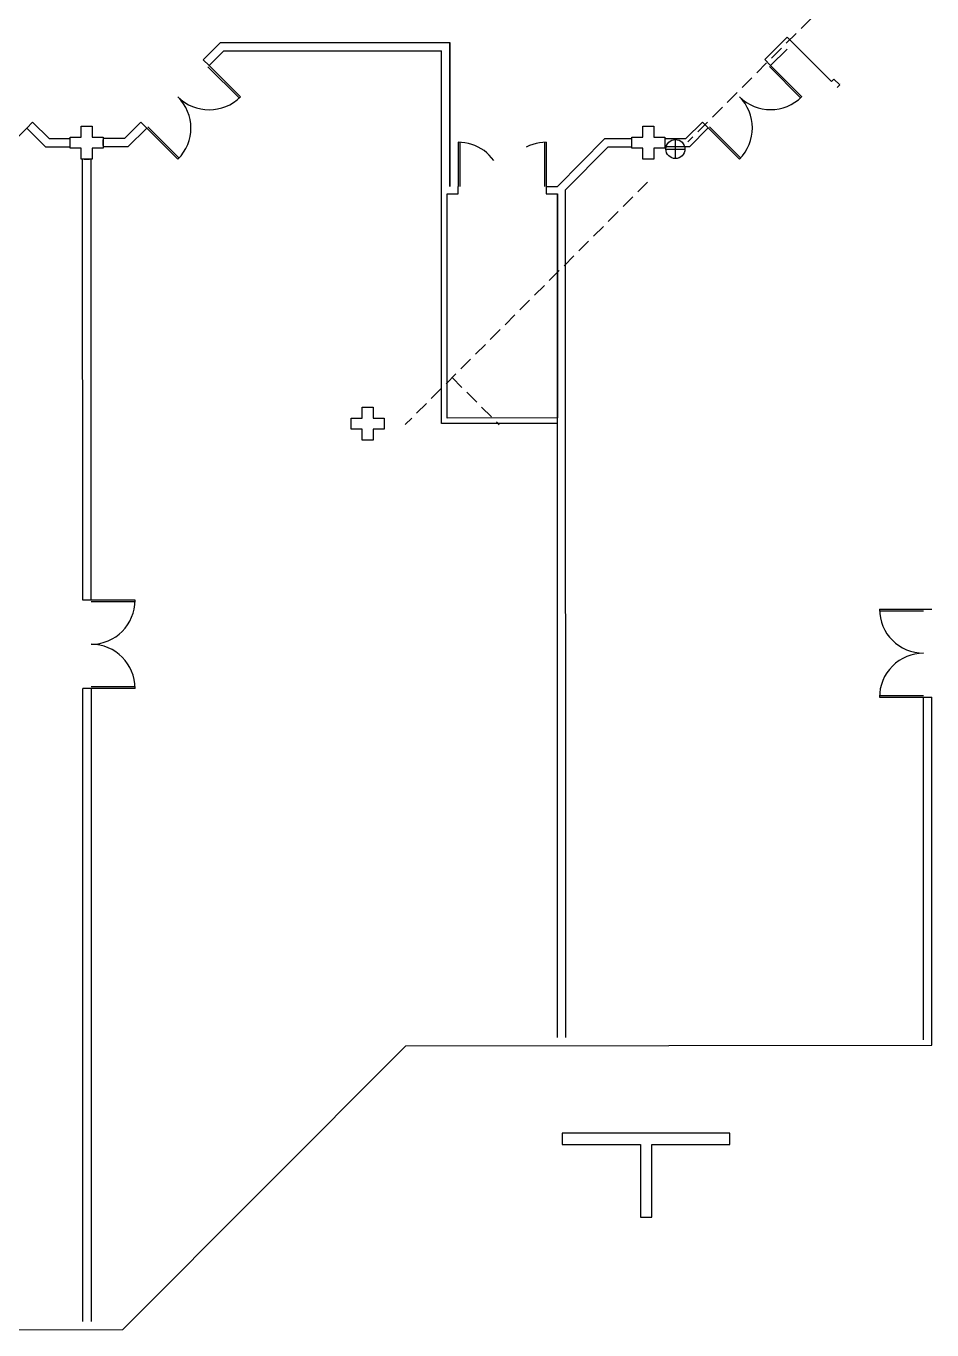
# Model space of a CAD drawing. Header units: metres. Extents: x -170671 to 7046476, y -35663801 to 566855.
# Drawn here: x 8874 to 10503, y 4158 to 6501 of the extents above; entities that cross this region are included whole.
import ezdxf

# ---------------------------------------------------------------- set-up
doc = ezdxf.new("R2010")
doc.units = ezdxf.units.M
doc.header["$LTSCALE"] = 100
doc.linetypes.add('CACHE', pattern=[0.375, 0.25, -0.125])
for name, color, linetype in [('0-cloison', 250, 'Continuous'), ('0-mur', 250, 'Continuous'), ('0-porte', 6, 'Continuous'), ('0-xref-geo', 141, 'Continuous'), ('1-mur', 250, 'Continuous')]:
    doc.layers.add(name, color=color, linetype=linetype)

msp = doc.modelspace()

# ---------------------------------------------------------------- linework, layer by layer
at = {"layer": '0-cloison', "color": 0}
for p, q in [((9224.138, 6471.599), (9193.182, 6440.671)), ((9224.138, 6471.599), (9636.4, 6471.713)), ((9224.138, 6471.599), (9224.138, 6471.599)), ((9224.138, 6471.599), (9224.138, 6471.599)), ((9636.4, 6471.713), (9636.4, 6471.713)), ((9636.4, 6471.713), (9636.4, 6471.713)), ((9636.4, 6471.713), (9636.4, 6471.713)), ((9636.458, 6213.055), (9636.4, 6471.713)), ((9636.4, 6471.713), (9636.458, 6213.055)), ((10242.883, 6480.984), (10202.795, 6440.863)), ((10202.795, 6440.863), (10233.743, 6471.839)), ((10242.883, 6480.984), (10242.883, 6480.984)), ((10242.883, 6480.984), (10242.883, 6480.984)), ((10242.883, 6480.984), (10322.551, 6401.341)), ((9230.297, 6456.746), (9203.708, 6430.125)), ((9230.297, 6456.746), (9621.525, 6456.843)), ((9230.297, 6456.746), (9230.297, 6456.746)), ((9230.297, 6456.746), (9230.297, 6456.746)), ((9621.525, 6456.843), (9621.525, 6456.843)), ((9621.525, 6456.843), (9621.525, 6456.843)), ((9621.582, 6199.628), (9621.525, 6456.843)), ((10242.894, 6459.924), (10213.313, 6430.366)), ((10242.894, 6459.924), (10242.894, 6459.924)), ((10242.894, 6459.924), (10242.894, 6459.924)), ((9193.182, 6440.671), (9193.182, 6440.671)), ((9193.182, 6440.671), (9193.182, 6440.671)), ((9203.708, 6430.125), (9193.182, 6440.671)), ((9201.603, 6428.012), (9201.603, 6428.012)), ((9203.708, 6430.125), (9203.708, 6430.125)), ((9203.708, 6430.125), (9203.708, 6430.125)), ((9203.708, 6430.125), (9203.708, 6430.125)), ((9203.708, 6430.125), (9203.708, 6430.125)), ((9203.708, 6430.125), (9203.708, 6430.125)), ((10213.313, 6430.366), (10202.795, 6440.863)), ((10322.551, 6401.341), (10327.061, 6405.876)), ((10322.551, 6401.341), (10322.551, 6401.341)), ((10322.551, 6401.341), (10322.551, 6401.341)), ((10327.061, 6405.876), (10327.061, 6405.876)), ((10327.061, 6405.876), (10327.061, 6405.876)), ((10327.061, 6405.876), (10327.061, 6405.876)), ((10327.061, 6405.876), (10327.061, 6405.876)), ((10327.061, 6405.876), (10327.061, 6405.876)), ((10327.061, 6405.876), (10327.061, 6405.876)), ((10337.587, 6395.331), (10327.061, 6405.876)), ((10339.686, 6397.443), (10339.686, 6397.443)), ((10333.063, 6390.843), (10337.587, 6395.331)), ((10333.063, 6390.843), (10333.063, 6390.843)), ((10333.063, 6390.843), (10333.063, 6390.843)), ((10337.587, 6395.331), (10337.587, 6395.331)), ((10337.587, 6395.331), (10337.587, 6395.331)), ((10337.587, 6395.331), (10337.587, 6395.331)), ((10337.587, 6395.331), (10337.587, 6395.331)), ((10337.587, 6395.331), (10337.587, 6395.331)), ((8875.711, 6317.876), (8886.221, 6328.389)), ((8886.221, 6328.389), (8886.221, 6328.389)), ((8886.221, 6328.389), (8886.221, 6328.389)), ((8886.221, 6328.389), (8915.74, 6298.881)), ((9081.033, 6328.452), (9051.536, 6298.91)), ((9081.033, 6328.452), (9081.033, 6328.452)), ((9081.033, 6328.452), (9081.033, 6328.452)), ((9091.554, 6317.905), (9081.033, 6328.452)), ((10061.14, 6299.151), (10090.641, 6328.643)), ((10090.641, 6328.643), (10101.158, 6318.146)), ((8875.711, 6317.876), (8875.711, 6317.876)), ((8875.711, 6317.876), (8875.711, 6317.876)), ((8875.711, 6317.876), (8875.711, 6317.876)), ((8875.711, 6317.876), (8875.711, 6317.876)), ((8875.711, 6317.876), (8875.711, 6317.876)), ((8875.711, 6317.876), (8909.579, 6284.008)), ((9091.554, 6317.905), (9057.694, 6284.057)), ((9091.554, 6317.905), (9091.554, 6317.905)), ((9091.554, 6317.905), (9091.554, 6317.905)), ((9091.554, 6317.905), (9091.554, 6317.905)), ((9091.554, 6317.905), (9091.554, 6317.905)), ((9091.554, 6317.905), (9091.554, 6317.905)), ((9093.659, 6320.019), (9093.659, 6320.019)), ((9983.332, 6301.589), (9983.318, 6321.453)), ((9983.318, 6321.453), (10003.152, 6321.43)), ((10003.152, 6321.43), (10003.157, 6301.614)), ((10101.158, 6318.146), (10067.299, 6284.298)), ((8909.579, 6284.008), (8953.887, 6284.042)), ((8909.579, 6284.008), (8909.579, 6284.008)), ((8909.579, 6284.008), (8909.579, 6284.008)), ((8915.74, 6298.881), (8953.883, 6298.93)), ((8915.74, 6298.881), (8915.74, 6298.881)), ((8915.74, 6298.881), (8915.74, 6298.881)), ((9057.694, 6284.057), (9013.377, 6284.071)), ((9051.536, 6298.91), (9013.383, 6298.91)), ((9051.536, 6298.91), (9051.536, 6298.91)), ((9051.536, 6298.91), (9051.536, 6298.91)), ((9057.694, 6284.057), (9057.694, 6284.057)), ((9057.694, 6284.057), (9057.694, 6284.057)), ((9829.8, 6213.123), (9915.046, 6299.107)), ((9829.8, 6213.123), (9915.046, 6299.107)), ((9844.676, 6206.981), (9921.241, 6284.261)), ((9915.046, 6299.107), (9963.497, 6299.122)), ((9915.046, 6299.107), (9963.497, 6299.122)), ((9915.046, 6299.107), (9915.046, 6299.107)), ((9915.046, 6299.107), (9915.046, 6299.107)), ((9921.241, 6284.261), (9921.241, 6284.261)), ((9921.241, 6284.261), (9921.241, 6284.261)), ((9921.241, 6284.261), (9963.501, 6284.235)), ((9963.497, 6299.122), (9963.492, 6301.611)), ((9963.492, 6301.611), (9983.332, 6301.589)), ((10003.157, 6301.614), (10022.982, 6301.639)), ((10022.982, 6301.639), (10022.987, 6299.151)), ((10022.987, 6299.151), (10061.14, 6299.151)), ((10067.299, 6284.298), (10022.991, 6284.264)), ((8976.373, 5469.403), (8976.209, 6261.712)), ((8991.078, 6261.743), (8991.245, 5469.385)), ((9806.999, 6213.101), (9806.999, 6213.101)), ((9809.975, 6213.098), (9829.8, 6213.123)), ((9809.975, 6213.098), (9809.975, 6213.098)), ((9809.975, 6213.098), (9809.975, 6213.098)), ((9809.975, 6213.098), (9809.975, 6213.098)), ((9809.975, 6213.098), (9809.975, 6213.098)), ((9809.975, 6213.098), (9809.975, 6213.098)), ((9809.975, 6213.098), (9809.977, 6199.654)), ((9829.8, 6213.123), (9829.8, 6213.123)), ((9829.8, 6213.123), (9829.8, 6213.123)), ((9621.674, 5786.821), (9621.582, 6199.628)), ((9809.977, 6199.654), (9829.802, 6199.679)), ((9809.977, 6199.654), (9809.977, 6199.654)), ((9809.977, 6199.654), (9809.977, 6199.654)), ((9829.802, 6199.679), (9829.802, 6199.679)), ((9829.802, 6199.679), (9829.802, 6199.679)), ((9830.131, 4683.527), (9829.802, 6199.679)), ((9844.676, 6206.981), (9844.676, 6206.981)), ((9844.676, 6206.981), (9844.676, 6206.981)), ((9845.001, 4683.558), (9844.676, 6206.981)), ((9829.889, 5796.779), (9631.592, 5796.718)), ((9829.895, 5786.872), (9621.674, 5786.821)), ((8976.373, 5469.403), (8976.373, 5469.403)), ((8976.373, 5469.403), (8976.373, 5469.403)), ((8991.245, 5469.385), (8976.373, 5469.403)), ((8991.245, 5469.385), (8991.245, 5469.385)), ((8991.245, 5469.385), (8991.245, 5469.385)), ((8991.245, 5469.385), (8991.245, 5469.385)), ((8991.245, 5469.385), (8991.245, 5469.385)), ((8991.245, 5469.385), (8991.245, 5469.385)), ((8991.25, 5466.399), (8991.25, 5466.399)), ((10488.309, 5450.449), (10488.309, 5450.449)), ((10488.31, 5453.437), (10488.31, 5453.437)), ((10488.31, 5453.437), (10488.31, 5453.437)), ((10488.31, 5453.437), (10488.31, 5453.437)), ((10488.31, 5453.437), (10488.31, 5453.437)), ((10488.31, 5453.437), (10503.183, 5453.419)), ((10503.183, 5453.419), (10503.183, 5453.419)), ((10503.183, 5453.419), (10503.183, 5453.419)), ((8991.278, 5310.754), (8976.409, 5310.723)), ((8976.409, 5310.723), (8976.409, 5310.723)), ((8976.409, 5310.723), (8976.409, 5310.723)), ((8976.646, 4173.121), (8976.409, 5310.723)), ((8991.273, 5313.741), (8991.273, 5313.741)), ((8991.278, 5310.754), (8991.278, 5310.754)), ((8991.278, 5310.754), (8991.278, 5310.754)), ((8991.278, 5310.754), (8991.278, 5310.754)), ((8991.278, 5310.754), (8991.278, 5310.754)), ((8991.278, 5310.754), (8991.278, 5310.754)), ((8991.278, 5310.754), (8991.525, 4173.105)), ((10488.347, 5297.745), (10488.347, 5297.745)), ((10488.353, 5294.758), (10503.216, 5294.788)), ((10488.353, 5294.758), (10488.353, 5294.758)), ((10488.353, 5294.758), (10488.353, 5294.758)), ((10488.353, 5294.758), (10488.353, 5294.758)), ((10488.353, 5294.758), (10488.353, 5294.758)), ((10488.481, 4679.29), (10488.353, 5294.758)), ((10503.216, 5294.788), (10503.216, 5294.788)), ((10503.216, 5294.788), (10503.216, 5294.788)), ((10503.371, 4669.311), (10503.216, 5294.788))]:
    msp.add_line(p, q, dxfattribs=at)
at = {"layer": '0-cloison', "color": 0, "extrusion": (0, 0, -1)}
for p, q in [((9651.329, 6199.643), (9651.322, 6213.085)), ((9809.975, 6213.098), (9809.977, 6199.654)), ((9631.505, 6199.618), (9651.329, 6199.643)), ((9631.592, 5796.718), (9631.505, 6199.618)), ((9651.329, 6199.643), (9651.329, 6199.643)), ((9809.977, 6199.654), (9829.802, 6199.679)), ((9829.802, 6199.679), (9829.889, 5796.779)), ((9829.889, 5796.779), (9631.592, 5796.718))]:
    msp.add_line(p, q, dxfattribs=at)
at = {"layer": '0-mur', "color": 0}
for p, q in [((8973.714, 6321.213), (8993.544, 6321.239)), ((8973.718, 6301.396), (8973.714, 6321.213)), ((8993.544, 6321.239), (8993.543, 6301.421)), ((9983.332, 6301.589), (9983.318, 6321.453)), ((9983.318, 6321.453), (10003.152, 6321.43)), ((10003.152, 6321.43), (10003.157, 6301.614)), ((8953.883, 6298.93), (8953.883, 6298.93)), ((8953.887, 6284.042), (8953.887, 6284.042)), ((8953.888, 6301.37), (8973.718, 6301.396)), ((8953.892, 6281.554), (8953.888, 6301.37)), ((8953.888, 6286.532), (8953.889, 6296.441)), ((8953.888, 6286.532), (8953.888, 6286.532)), ((8953.889, 6296.441), (8953.889, 6296.441)), ((8973.717, 6281.579), (8953.892, 6281.554)), ((8973.731, 6261.715), (8973.717, 6281.579)), ((8993.543, 6301.421), (9013.377, 6301.399)), ((9013.382, 6281.582), (8993.551, 6281.556)), ((8993.551, 6281.556), (8993.556, 6261.74)), ((9013.372, 6296.468), (9013.372, 6296.468)), ((9013.387, 6286.513), (9013.372, 6296.468)), ((9013.377, 6301.399), (9013.382, 6281.582)), ((9013.377, 6284.071), (9013.377, 6284.071)), ((9013.383, 6298.91), (9013.383, 6298.91)), ((9013.387, 6286.513), (9013.387, 6286.513)), ((9963.492, 6301.611), (9983.332, 6301.589)), ((9963.497, 6281.794), (9963.492, 6301.611)), ((9963.497, 6299.122), (9963.497, 6299.122)), ((9983.331, 6281.772), (9963.497, 6281.794)), ((9963.501, 6284.235), (9963.501, 6284.235)), ((9983.336, 6261.955), (9983.331, 6281.772)), ((10003.156, 6281.797), (10003.17, 6261.932)), ((10022.996, 6281.775), (10003.156, 6281.797)), ((10003.157, 6301.614), (10022.982, 6301.639)), ((10022.982, 6301.639), (10022.996, 6281.775)), ((10022.987, 6299.151), (10022.987, 6299.151)), ((10022.991, 6284.264), (10022.991, 6284.264)), ((8993.556, 6261.74), (8973.731, 6261.715)), ((8976.209, 6261.712), (8976.209, 6261.712)), ((8978.677, 6261.756), (8978.677, 6261.756)), ((8978.677, 6261.756), (8988.595, 6261.745)), ((8988.595, 6261.745), (8988.595, 6261.745)), ((8991.078, 6261.743), (8991.078, 6261.743)), ((10003.17, 6261.932), (9983.336, 6261.955)), ((9478.629, 5796.697), (9478.63, 5816.514)), ((9478.63, 5816.514), (9498.455, 5816.539)), ((9498.455, 5816.539), (9498.454, 5796.722)), ((9458.803, 5776.854), (9458.804, 5796.671)), ((9458.804, 5796.671), (9478.629, 5796.697)), ((9498.454, 5796.722), (9518.294, 5796.7)), ((9518.294, 5796.7), (9518.293, 5776.882)), ((9478.634, 5776.88), (9458.803, 5776.854)), ((9478.642, 5757.015), (9478.634, 5776.88)), ((9498.468, 5776.857), (9498.467, 5757.04)), ((9518.293, 5776.882), (9498.468, 5776.857)), ((9498.467, 5757.04), (9478.642, 5757.015)), ((9557.307, 4668.385), (9048.27, 4158.295)), ((9557.307, 4668.385), (10503.371, 4669.304)), ((8545.932, 4157.82), (9048.27, 4158.295))]:
    msp.add_line(p, q, dxfattribs=at)
msp.add_lwpolyline([(10140.084, 4491.131), (10140.075, 4511.593), (9838.567, 4511.337), (9838.586, 4490.827), (9979.093, 4490.95), (9979.212, 4360.469), (9999.712, 4360.48), (9999.593, 4490.961), (10140.084, 4491.131)], close=True, dxfattribs=at)
at = {"layer": '0-porte', "color": 0}
for p, q in [((9257.705, 6371.946), (9201.603, 6428.012)), ((9259.804, 6374.058), (9203.708, 6430.125)), ((10267.309, 6372.186), (10211.208, 6428.253)), ((10269.418, 6374.25), (10213.313, 6430.366)), ((9259.804, 6374.058), (9259.804, 6374.058)), ((10269.418, 6374.25), (10269.418, 6374.25)), ((9257.705, 6371.946), (9257.705, 6371.946)), ((10267.309, 6372.186), (10267.309, 6372.186)), ((8819.633, 6261.765), (8875.711, 6317.876)), ((9147.655, 6261.839), (9091.554, 6317.905)), ((9149.754, 6263.951), (9093.659, 6320.019)), ((10157.26, 6262.079), (10101.158, 6318.146)), ((10159.359, 6264.191), (10103.263, 6320.259)), ((9657.529, 6292.15), (9651.305, 6292.401)), ((9651.311, 6292.402), (9651.311, 6292.402)), ((9651.311, 6292.402), (9651.322, 6213.085)), ((9654.281, 6292.397), (9654.281, 6292.397)), ((9654.281, 6292.397), (9654.297, 6213.082)), ((9663.714, 6291.443), (9657.529, 6292.15)), ((9669.821, 6290.223), (9663.714, 6291.443)), ((9675.816, 6288.532), (9669.821, 6290.223)), ((9681.664, 6286.363), (9675.816, 6288.532)), ((9687.319, 6283.758), (9681.664, 6286.363)), ((9692.757, 6280.711), (9687.319, 6283.758)), ((9697.933, 6277.264), (9692.757, 6280.711)), ((9779.607, 6286.353), (9773.947, 6283.778)), ((9785.449, 6288.515), (9779.607, 6286.353)), ((9791.447, 6290.21), (9785.449, 6288.515)), ((9797.552, 6291.43), (9791.447, 6290.21)), ((9803.734, 6292.166), (9797.552, 6291.43)), ((9809.959, 6292.413), (9803.734, 6292.166)), ((9806.983, 6292.417), (9806.983, 6292.417)), ((9806.983, 6292.417), (9806.999, 6213.101)), ((9809.959, 6292.413), (9809.959, 6292.413)), ((9809.959, 6292.413), (9809.975, 6213.098)), ((9147.655, 6261.839), (9147.655, 6261.839)), ((9149.754, 6263.951), (9149.754, 6263.951)), ((9702.823, 6273.41), (9697.933, 6277.264)), ((9707.399, 6269.195), (9702.823, 6273.41)), ((9711.625, 6264.612), (9707.399, 6269.195)), ((9715.486, 6259.707), (9711.625, 6264.612)), ((10157.26, 6262.079), (10157.26, 6262.079)), ((10159.359, 6264.191), (10159.359, 6264.191)), ((9070.569, 5469.391), (8991.245, 5469.385)), ((9070.565, 5466.452), (8991.25, 5466.399)), ((9070.565, 5466.452), (9070.565, 5466.452)), ((9070.569, 5469.391), (9070.569, 5469.391)), ((10408.985, 5450.444), (10488.309, 5450.449)), ((10408.985, 5450.444), (10408.985, 5450.444)), ((10408.996, 5453.383), (10488.31, 5453.437)), ((10408.996, 5453.383), (10408.996, 5453.383)), ((9070.603, 5313.748), (8991.273, 5313.741)), ((9070.602, 5310.76), (8991.278, 5310.754)), ((9070.602, 5310.76), (9070.602, 5310.76)), ((9070.603, 5313.748), (9070.603, 5313.748)), ((10409.024, 5297.739), (10488.347, 5297.745)), ((10409.024, 5297.739), (10409.024, 5297.739)), ((10409.023, 5294.751), (10488.353, 5294.758)), ((10409.023, 5294.751), (10409.023, 5294.751))]:
    msp.add_line(p, q, dxfattribs=at)
for centre, start, end in [((9203.708, 6430.125), 225.012245, 315.012245), ((9091.554, 6317.905), 315.012245, 45.012245), ((10213.313, 6430.366), 225.012245, 315.012245), ((10101.158, 6318.146), 315.012245, 45.012245), ((8991.245, 5469.385), 270.012245, 0.012245), ((10488.31, 5453.437), 180.012245, 270.012245), ((8991.278, 5310.754), 0.012245, 90.012245), ((10488.353, 5294.758), 90.012245, 180.012245)]:
    msp.add_arc(centre, 79.322, start, end, dxfattribs=at)
at = {"layer": '0-xref-geo', "color": 0, "ltscale": 2}
for p, q in [((10042.105, 6263.043), (10042.105, 6297.223)), ((10025.015, 6280.133), (10059.195, 6280.133))]:
    msp.add_line(p, q, dxfattribs=at)
msp.add_circle((10042.105, 6280.133), 17.09, dxfattribs=at)
at = {"layer": '1-mur', "color": 0, "linetype": 'CACHE'}
for p, q in [((10497.806, 6726.478), (10064.677, 6293.349)), ((9992.12, 6220.792), (9556.372, 5785.044)), ((9640.635, 5869.439), (9725.31, 5784.764))]:
    msp.add_line(p, q, dxfattribs=at)

doc.saveas('drawing.dxf')
